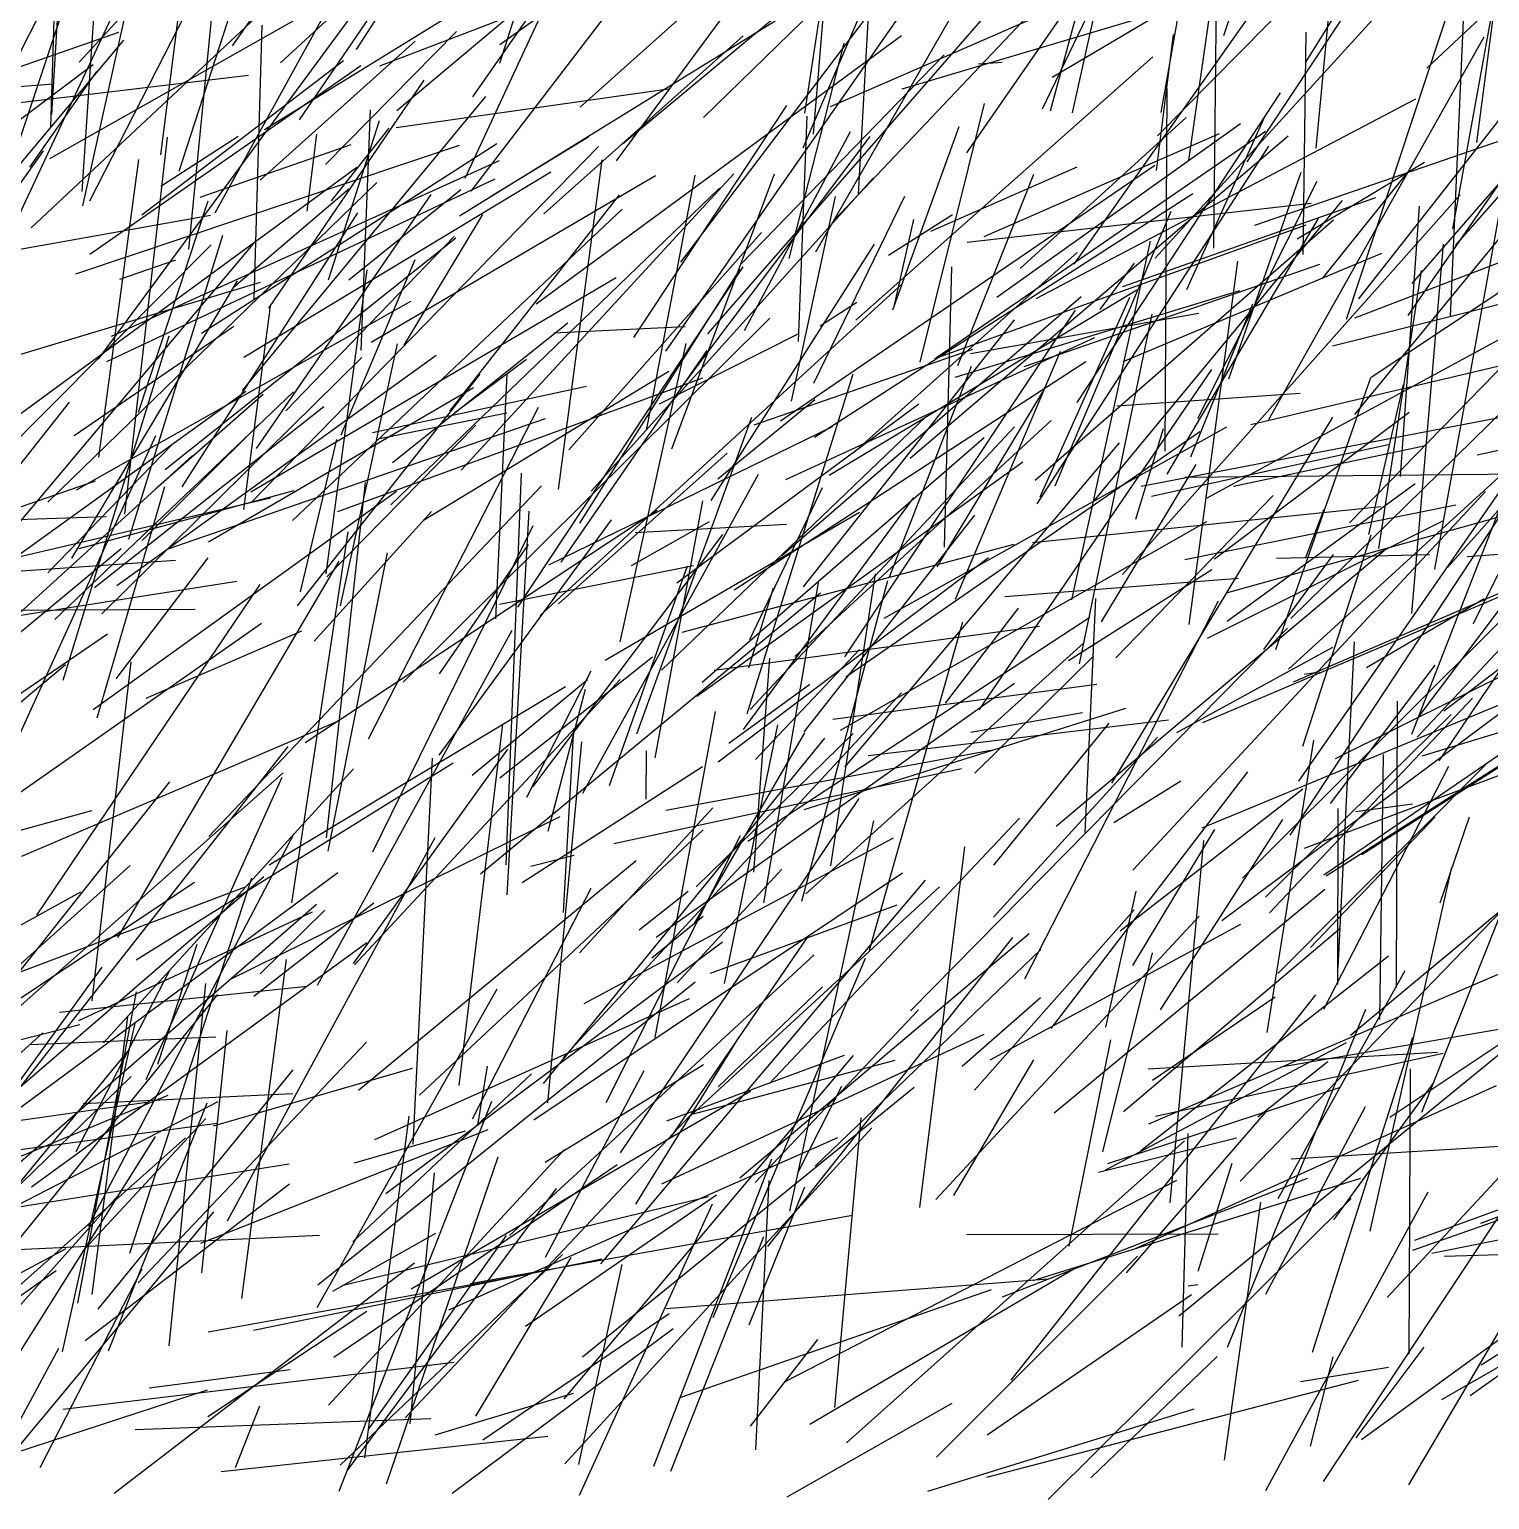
# Model space of a CAD drawing. Header units: metres. Extents: x 0 to 1019, y 0 to 619.
# Drawn here: x 389.5 to 463.8, y 0.2 to 75 of the extents above; entities that cross this region are included whole.
import ezdxf

# ---------------------------------------------------------------- set-up
doc = ezdxf.new("R2010")
doc.units = ezdxf.units.M

msp = doc.modelspace()

# ---------------------------------------------------------------- linework, layer by layer
at = {"color": 3}
for p, q in [((406.182, 73.969), (417.491, 91.59)), ((376.99, 46.476), (392.882, 52.014)), ((438.419, 22.542), (451.188, 29.443)), ((448.496, 11.031), (448.992, 11.105))]:
    msp.add_line(p, q, dxfattribs=at)
at = {"color": 178}
for p, q in [((441.091, 70.945), (450.658, 90.831)), ((405.4, 54.349), (409.158, 63.275))]:
    msp.add_line(p, q, dxfattribs=at)
at = {"color": 176}
msp.add_line((450.322, 74.672), (455.409, 90.088), dxfattribs=at)
at = {"color": 89}
for p, q in [((441.49, 70.832), (446.531, 89.548)), ((445.039, 29.099), (454.342, 36.327)), ((385.274, 17.329), (405.218, 32.078))]:
    msp.add_line(p, q, dxfattribs=at)
at = {"color": 33}
for p, q in [((390.672, 70.66), (391.617, 86.992)), ((455.009, 68.943), (456.709, 86.83)), ((389.615, 64.88), (402.346, 76.808)), ((384.167, 71.383), (394.071, 74.852)), ((396.436, 52.583), (411.232, 64.376)), ((421.692, 42.376), (435.161, 55.282)), ((440.188, 26.665), (450.042, 45.907)), ((394.634, 12.701), (400.845, 31.812))]:
    msp.add_line(p, q, dxfattribs=at)
at = {"color": 60}
for p, q in [((397.142, 67.767), (403.414, 87.027)), ((453.005, 48.069), (460.79, 48.262)), ((445.207, 19.918), (456.205, 29.208)), ((416.74, 5.291), (431.464, 22.756))]:
    msp.add_line(p, q, dxfattribs=at)
at = {"color": 73}
for p, q in [((442.616, 70.732), (446.255, 87.061)), ((445.19, 58.082), (458.358, 63.6)), ((416.447, 45.745), (425.038, 53.41)), ((410.402, 42.183), (414.921, 48.776))]:
    msp.add_line(p, q, dxfattribs=at)
at = {"color": 255}
for p, q in [((411.704, 67.408), (420.665, 86.68)), ((455.413, 25.122), (461.762, 37.487)), ((393.295, 23.411), (406.029, 37.353))]:
    msp.add_line(p, q, dxfattribs=at)
at = {"color": 183}
for p, q in [((417.564, 71.026), (434.969, 86.633)), ((425.916, 59.662), (431.321, 69.781))]:
    msp.add_line(p, q, dxfattribs=at)
at = {"color": 43}
for p, q in [((454.495, 73.31), (462.508, 86.244)), ((461.33, 30.53), (462.815, 34.911))]:
    msp.add_line(p, q, dxfattribs=at)
at = {"color": 186}
for p, q in [((392.254, 66.007), (396.557, 85.422)), ((448.547, 44.705), (451.023, 63.181)), ((414.612, 31.563), (423.788, 37.47)), ((404.745, 4.957), (416.76, 17.978))]:
    msp.add_line(p, q, dxfattribs=at)
at = {"color": 30}
for p, q in [((398.988, 65.643), (409.97, 85.629)), ((390.57, 68.41), (406.171, 77.246)), ((438.594, 29.797), (446.944, 38.96)), ((458.255, 24.589), (458.449, 38.073))]:
    msp.add_line(p, q, dxfattribs=at)
at = {"color": 5}
for p, q in [((399.859, 74.153), (407.952, 85.665)), ((428.999, 70.72), (430.62, 81.413)), ((463.414, 7.014), (476.057, 15.093))]:
    msp.add_line(p, q, dxfattribs=at)
at = {"color": 63}
for p, q in [((413.468, 73.271), (417.363, 85.504)), ((393.7, 59.379), (413.444, 68.321)), ((427.19, 21.335), (439.922, 34.839)), ((379.745, 13.779), (396.591, 20.735))]:
    msp.add_line(p, q, dxfattribs=at)
at = {"color": 175}
for p, q in [((419.408, 68.291), (432.462, 86.009)), ((394.59, 49.041), (399.373, 64.505)), ((390.817, 44.959), (402.974, 56.541)), ((394.028, 28.769), (405.298, 47.916)), ((420.552, 29.155), (423.062, 31.119))]:
    msp.add_line(p, q, dxfattribs=at)
at = {"color": 125}
for p, q in [((419.713, 69.157), (439.436, 85.584)), ((428.189, 63.328), (430.989, 74.281)), ((401.706, 60.799), (409.626, 72.396)), ((404.727, 33.169), (407.756, 48.351)), ((393.029, 9.845), (402.957, 22.039))]:
    msp.add_line(p, q, dxfattribs=at)
at = {"color": 124}
msp.add_line((446.946, 69.575), (462.475, 85.308), dxfattribs=at)
at = {"color": 214}
for p, q in [((460.65, 73.017), (473.806, 85.393)), ((376.113, 36.444), (391.564, 56.019)), ((413.455, 45.732), (423.329, 47.695))]:
    msp.add_line(p, q, dxfattribs=at)
at = {"color": 211}
for p, q in [((463.198, 69.23), (465.304, 85.507)), ((384.189, 22.453), (397.928, 31.584)), ((412.605, 3.203), (422.085, 9.631))]:
    msp.add_line(p, q, dxfattribs=at)
at = {"color": 146}
for p, q in [((396.218, 68.598), (398.316, 85.069)), ((430.29, 71.054), (442.763, 76.505)), ((455.345, 62.311), (459.679, 67.711)), ((445.857, 12.957), (464.194, 21.238))]:
    msp.add_line(p, q, dxfattribs=at)
at = {"color": 37}
for p, q in [((413.475, 74.221), (427.679, 84.416)), ((391.679, 48.076), (400.111, 62.187))]:
    msp.add_line(p, q, dxfattribs=at)
at = {"color": 51}
for p, q in [((441.574, 72.553), (461.473, 84.38)), ((391.803, 54.324), (399.926, 59.888))]:
    msp.add_line(p, q, dxfattribs=at)
at = {"color": 210}
msp.add_line((392.212, 66.735), (393.317, 83.196), dxfattribs=at)
at = {"color": 20}
for p, q in [((423.834, 70.508), (437.032, 83.361)), ((416.986, 53.58), (426.793, 64.645)), ((407.698, 0.963), (413.378, 17.612))]:
    msp.add_line(p, q, dxfattribs=at)
at = {"color": 65}
msp.add_line((437.229, 68.698), (447.2, 83.095), dxfattribs=at)
at = {"color": 117}
for p, q in [((461.976, 64.838), (465.312, 83.278)), ((459.883, 45.259), (461.491, 64.046)), ((446.631, 51.221), (458.76, 53.868)), ((379.98, 19.271), (394.659, 32.424))]:
    msp.add_line(p, q, dxfattribs=at)
at = {"color": 15}
for p, q in [((392.056, 73.311), (400.697, 82.732)), ((437.438, 39.21), (443.128, 40.214)), ((458.772, 19.616), (474.126, 29.88))]:
    msp.add_line(p, q, dxfattribs=at)
at = {"color": 201}
msp.add_line((412.095, 71.56), (419.717, 82.463), dxfattribs=at)
at = {"color": 93}
for p, q in [((428.905, 68.951), (434.885, 82.96)), ((458.213, 48.57), (460.383, 62.721)), ((407.672, 15.742), (424.801, 28.544)), ((454.832, 7.669), (459.937, 23.689))]:
    msp.add_line(p, q, dxfattribs=at)
at = {"color": 127}
for p, q in [((447.131, 70.76), (449.244, 82.751)), ((420.95, 54.664), (423.402, 67.574))]:
    msp.add_line(p, q, dxfattribs=at)
at = {"color": 234}
for p, q in [((448.529, 68.321), (450.603, 82.662)), ((401.263, 26.916), (404.568, 30.15))]:
    msp.add_line(p, q, dxfattribs=at)
at = {"color": 231}
msp.add_line((403.277, 70.377), (411.01, 81.726), dxfattribs=at)
at = {"color": 170}
msp.add_line((446.818, 63.343), (463.524, 81.672), dxfattribs=at)
at = {"color": 118}
for p, q in [((451.506, 68.24), (460.51, 81.839)), ((430.233, 52.306), (445.889, 61.731)), ((408.55, 41.77), (427.212, 60.296)), ((418.609, 12.157), (435.141, 31.687))]:
    msp.add_line(p, q, dxfattribs=at)
at = {"color": 67}
for p, q in [((402.309, 73.275), (411.197, 81.504)), ((447.43, 52.344), (455.143, 65.355))]:
    msp.add_line(p, q, dxfattribs=at)
at = {"color": 25}
for p, q in [((412.006, 66.756), (422.879, 80.953)), ((404.756, 62.243), (407.352, 70.347))]:
    msp.add_line(p, q, dxfattribs=at)
at = {"color": 42}
for p, q in [((449.814, 63.849), (449.977, 80.921)), ((426.061, 40.157), (431.449, 57.451)), ((421.314, 1.858), (427.316, 17.504))]:
    msp.add_line(p, q, dxfattribs=at)
at = {"color": 68}
for p, q in [((387.104, 63.608), (392.653, 80.22)), ((405.366, 45.643), (408.257, 58.976)), ((390.459, 47.322), (396.798, 53.854)), ((390.072, 1.79), (395.262, 11.91)), ((422.653, 5.355), (438.494, 10.857))]:
    msp.add_line(p, q, dxfattribs=at)
at = {"color": 66}
for p, q in [((388.123, 71.98), (392.412, 80.407)), ((459.314, 52.228), (460.267, 65.995)), ((444.873, 55.829), (454.195, 56.476)), ((423.493, 41.046), (440.08, 52.972))]:
    msp.add_line(p, q, dxfattribs=at)
at = {"color": 155}
for p, q in [((422.673, 63.133), (435.552, 80.123)), ((449.467, 51.142), (468.889, 61.683)), ((459.756, 7.565), (459.814, 22.088))]:
    msp.add_line(p, q, dxfattribs=at)
at = {"color": 71}
for p, q in [((429.428, 69.659), (430.339, 80.632)), ((401.727, 32.473), (416.814, 41.55)), ((417.761, 25.404), (433.511, 33.841))]:
    msp.add_line(p, q, dxfattribs=at)
at = {"color": 224}
for p, q in [((459.696, 60.432), (473.451, 80.317)), ((439.951, 62.823), (448.395, 70.5)), ((387.326, 54.154), (406.184, 67.973)), ((407.913, 50.784), (424.643, 66.903)), ((410.917, 55.548), (419.551, 66.569)), ((404.648, 33.846), (406.638, 51.926)), ((439.488, 6.229), (454.997, 25.85)), ((453.74, 17.495), (469.667, 18.467))]:
    msp.add_line(p, q, dxfattribs=at)
at = {"color": 14}
for p, q in [((429.548, 63.67), (438.787, 79.736)), ((414.383, 45.58), (425.854, 62.908)), ((405.227, 50.441), (423.801, 57.244)), ((460.909, 12.708), (479.511, 16.436))]:
    msp.add_line(p, q, dxfattribs=at)
at = {"color": 227}
for p, q in [((431.724, 66.592), (432.451, 79.66)), ((422.67, 56.702), (432.322, 69.529)), ((392.264, 20.318), (402.91, 20.83))]:
    msp.add_line(p, q, dxfattribs=at)
at = {"color": 100}
for p, q in [((392.605, 66.259), (398.613, 78.04)), ((395.942, 51.594), (401.421, 56.416)), ((395.269, 48.98), (401.189, 54.867)), ((453.089, 15.482), (459.554, 27.084))]:
    msp.add_line(p, q, dxfattribs=at)
at = {"color": 217}
for p, q in [((442.703, 63.034), (453.63, 78.519)), ((442.86, 55.989), (453.202, 71.757)), ((442.575, 45.954), (446.58, 64.201))]:
    msp.add_line(p, q, dxfattribs=at)
at = {"color": 32}
for p, q in [((456.559, 60.232), (462.557, 78.401)), ((435.613, 58.243), (454.501, 65.035)), ((373.112, 29.836), (392.706, 35.225))]:
    msp.add_line(p, q, dxfattribs=at)
at = {"color": 101}
msp.add_line((387.769, 62.909), (394.601, 77.509), dxfattribs=at)
at = {"color": 8}
for p, q in [((390.614, 70.003), (390.866, 77.789)), ((397.296, 51.708), (406.248, 65.642))]:
    msp.add_line(p, q, dxfattribs=at)
at = {"color": 88}
msp.add_line((393.043, 58.205), (407.166, 77.363), dxfattribs=at)
at = {"color": 132}
msp.add_line((421.922, 58.612), (435.121, 77.541), dxfattribs=at)
at = {"color": 139}
for p, q in [((401.488, 69.888), (412.918, 76.932)), ((431.463, 53.441), (442.851, 63.634)), ((428.917, 46.613), (439.658, 60.211)), ((404.192, 26.348), (414.096, 44.415)), ((447.101, 25.09), (453.322, 34.778))]:
    msp.add_line(p, q, dxfattribs=at)
at = {"color": 45}
for p, q in [((430.505, 65.288), (440.979, 76.348)), ((391.889, 62.536), (411.414, 69.091)), ((402.886, 30.539), (405.747, 49.416)), ((439.052, 10.474), (454.572, 16.517))]:
    msp.add_line(p, q, dxfattribs=at)
at = {"color": 241}
for p, q in [((461.85, 60.379), (462.575, 76.929)), ((461.692, 47.591), (464.939, 51.242)), ((435.687, 2.323), (445.93, 12.542))]:
    msp.add_line(p, q, dxfattribs=at)
at = {"color": 112}
for p, q in [((407.363, 73.127), (414.459, 75.842)), ((413.841, 30.942), (414.956, 50.464)), ((404.214, 11.087), (423.41, 26.512))]:
    msp.add_line(p, q, dxfattribs=at)
at = {"color": 192}
msp.add_line((408.224, 70.854), (414.134, 75.818), dxfattribs=at)
at = {"color": 182}
msp.add_line((411.414, 65.496), (428.545, 76.081), dxfattribs=at)
at = {"color": 243}
msp.add_line((424.063, 59.492), (438.3, 75.836), dxfattribs=at)
at = {"color": 158}
for p, q in [((433.948, 71.964), (447.704, 76.057)), ((436.778, 57.875), (440.645, 67.62)), ((424.557, 52.111), (429.496, 56.152)), ((454.418, 42.169), (455.162, 42.282))]:
    msp.add_line(p, q, dxfattribs=at)
at = {"color": 56}
for p, q in [((457.181, 61.276), (468.565, 75.788)), ((393.066, 53.217), (395.103, 68.364)), ((398.254, 13.218), (412.867, 18.993))]:
    msp.add_line(p, q, dxfattribs=at)
at = {"color": 29}
for p, q in [((397.636, 63.776), (398.8, 75.486)), ((456.987, 60.305), (468.928, 64.899)), ((410.38, 38.054), (419.157, 50.024)), ((453.063, 26.943), (463.657, 37.564)), ((444.416, 17.259), (456.204, 21.129)), ((388.23, 12.852), (404.283, 13.62))]:
    msp.add_line(p, q, dxfattribs=at)
at = {"color": 72}
for p, q in [((400.968, 61.236), (401.372, 75.201)), ((415.708, 65.603), (425.851, 74.654)), ((392.356, 8.259), (402.763, 16.23)), ((388.667, 2.469), (398.908, 14.8))]:
    msp.add_line(p, q, dxfattribs=at)
at = {"color": 28}
for p, q in [((404.599, 68.117), (411.265, 74.886)), ((431.587, 60.194), (446.7, 73.584)), ((405.791, 62.242), (411.489, 66.845)), ((452.045, 19.641), (455.614, 22.457)), ((387.229, 0.827), (391.027, 7.868))]:
    msp.add_line(p, q, dxfattribs=at)
at = {"color": 188}
for p, q in [((454.352, 63.531), (454.508, 74.849)), ((456.98, 55.388), (469.709, 70.896))]:
    msp.add_line(p, q, dxfattribs=at)
at = {"color": 36}
for p, q in [((379.712, 56.976), (394.328, 74.444)), ((428.486, 43.074), (441.524, 55.082)), ((455.994, 37.875), (466.13, 42.914)), ((424.321, 9.419), (432.082, 27.708))]:
    msp.add_line(p, q, dxfattribs=at)
at = {"color": 181}
for p, q in [((401.268, 67.308), (409.156, 74.38)), ((392.604, 63.547), (406.399, 73.15)), ((403.321, 46.364), (405.165, 54.106)), ((437.647, 37.124), (443.685, 43.092)), ((389.627, 16.078), (406.706, 28.511)), ((442.444, 13.049), (444.559, 23.566)), ((448.028, 9.506), (464.874, 23.262))]:
    msp.add_line(p, q, dxfattribs=at)
at = {"color": 19}
for p, q in [((415.317, 61.016), (433.916, 74.668)), ((463.214, 53.325), (480.527, 57.156)), ((389.899, 29.902), (401.275, 46.726)), ((400.955, 25.773), (407.058, 30.523))]:
    msp.add_line(p, q, dxfattribs=at)
at = {"color": 134}
for p, q in [((446.891, 67.8), (447.75, 74.72)), ((463.007, 44.726), (467.331, 53.302)), ((405.703, 1.625), (416.349, 15.989))]:
    msp.add_line(p, q, dxfattribs=at)
at = {"color": 218}
msp.add_line((452.607, 55.136), (463.572, 74.611), dxfattribs=at)
at = {"color": 228}
for p, q in [((395.245, 65.545), (405.52, 73.395)), ((447.338, 53.519), (447.428, 71.979)), ((436.107, 48.634), (436.465, 62.907))]:
    msp.add_line(p, q, dxfattribs=at)
at = {"color": 103}
for p, q in [((425.765, 63.068), (436.083, 73.698)), ((417.522, 27.987), (424.313, 35.372)), ((461.414, 5.246), (476.985, 14.218))]:
    msp.add_line(p, q, dxfattribs=at)
at = {"color": 105}
for p, q in [((377.881, 62.017), (392.773, 73.198)), ((398.645, 48.898), (412.124, 56.752)), ((449.244, 39.712), (465.586, 46.652))]:
    msp.add_line(p, q, dxfattribs=at)
at = {"color": 177}
for p, q in [((382.176, 70.44), (400.672, 72.65)), ((410.876, 9.818), (430.676, 18.582))]:
    msp.add_line(p, q, dxfattribs=at)
at = {"color": 209}
for p, q in [((389.541, 67.966), (392.952, 72.848)), ((427.962, 6.155), (447.931, 16.417)), ((459.939, 12.857), (467.555, 15.534)), ((400.939, 8.774), (418.661, 12.414))]:
    msp.add_line(p, q, dxfattribs=at)
at = {"color": 10}
for p, q in [((437.834, 73.239), (439.03, 73.32)), ((420.172, 47.701), (424.142, 49.935)), ((419.045, 36.505), (423.023, 47.686)), ((446.508, 19.282), (465.05, 27.218))]:
    msp.add_line(p, q, dxfattribs=at)
at = {"color": 97}
for p, q in [((462.111, 63.981), (469.861, 72.831)), ((408.607, 58.919), (412.596, 65.563)), ((442.964, 42.695), (446.664, 60.484)), ((396.534, 48.537), (415.799, 55.185))]:
    msp.add_line(p, q, dxfattribs=at)
at = {"color": 242}
for p, q in [((376.608, 71.131), (390.75, 72.208)), ((445.153, 47.244), (462.348, 66.564)), ((454.345, 38.505), (457.811, 49.26))]:
    msp.add_line(p, q, dxfattribs=at)
at = {"color": 197}
for p, q in [((408.195, 69.986), (422.03, 71.965)), ((409.59, 50.003), (422.078, 57.586)), ((454.471, 48.074), (455.426, 50.56)), ((450.211, 29.626), (467.705, 42.681))]:
    msp.add_line(p, q, dxfattribs=at)
at = {"color": 215}
for p, q in [((451.901, 65.02), (471.842, 71.904)), ((390.461, 50.927), (407.21, 67.199)), ((455.522, 31.902), (473.848, 43.58)), ((423.381, 29.472), (428.988, 39.184)), ((421.968, 19.435), (431.003, 22.77)), ((404.977, 10.766), (410.215, 13.714))]:
    msp.add_line(p, q, dxfattribs=at)
at = {"color": 248}
for p, q in [((400.365, 56.601), (412.76, 71.568)), ((426.412, 54.867), (437.549, 58.707)), ((452.433, 30.812), (461.88, 40.109))]:
    msp.add_line(p, q, dxfattribs=at)
at = {"color": 128}
for p, q in [((420.289, 59.307), (428.071, 71.105)), ((421.59, 55.935), (428.657, 59.49)), ((438.613, 32.444), (444.474, 39.669)), ((454.721, 28.253), (461.078, 34.908)), ((395.061, 11.186), (406.691, 23.433)), ((452.46, 0.617), (460.71, 15.823))]:
    msp.add_line(p, q, dxfattribs=at)
at = {"color": 185}
for p, q in [((434.86, 58.042), (438.144, 71.213)), ((406.925, 59.069), (421.397, 67.541)), ((416.598, 47.862), (424.024, 58.65)), ((429.047, 30.992), (443.176, 43.74)), ((416.784, 1.981), (432.406, 19.078))]:
    msp.add_line(p, q, dxfattribs=at)
at = {"color": 161}
for p, q in [((440.765, 61.297), (460.096, 71.451)), ((401.076, 53.663), (409.976, 66.587)), ((443.725, 50.983), (456.357, 66.271)), ((450.449, 46.304), (466.402, 50.764)), ((448.195, 7.923), (448.494, 18.788))]:
    msp.add_line(p, q, dxfattribs=at)
at = {"color": 90}
for p, q in [((459.903, 62.052), (468.071, 71.445)), ((386.401, 42.101), (394.191, 48.563))]:
    msp.add_line(p, q, dxfattribs=at)
at = {"color": 204}
for p, q in [((406.415, 58.638), (406.892, 70.887)), ((412.082, 19.535), (418.122, 31.274))]:
    msp.add_line(p, q, dxfattribs=at)
at = {"color": 102}
msp.add_line((428.662, 59.097), (429.112, 70.561), dxfattribs=at)
at = {"color": 16}
for p, q in [((448.43, 61.746), (452.426, 70.583)), ((460.159, 38.969), (476.751, 56.628))]:
    msp.add_line(p, q, dxfattribs=at)
at = {"color": 180}
for p, q in [((403.671, 65.73), (404.147, 69.651)), ((391.053, 24.968), (403.655, 26.293))]:
    msp.add_line(p, q, dxfattribs=at)
at = {"color": 250}
for p, q in [((404.899, 66.259), (407.844, 69.959)), ((429.242, 4.006), (442.761, 11.956))]:
    msp.add_line(p, q, dxfattribs=at)
at = {"color": 110}
for p, q in [((433.466, 60.719), (436.849, 70.049)), ((426.389, 32.094), (427.215, 42.988))]:
    msp.add_line(p, q, dxfattribs=at)
at = {"color": 34}
for p, q in [((435.691, 58.278), (452.445, 69.804)), ((451.688, 54.88), (468.658, 58.881))]:
    msp.add_line(p, q, dxfattribs=at)
at = {"color": 240}
for p, q in [((438.121, 64.441), (450.092, 69.688)), ((455.844, 58.878), (475.804, 63.865)), ((422.487, 26.458), (427.816, 32.25))]:
    msp.add_line(p, q, dxfattribs=at)
at = {"color": 198}
for p, q in [((438.761, 61.351), (451.164, 70.201)), ((440.15, 57.835), (455.208, 63.035)), ((437.42, 58.495), (449.052, 60.543)), ((420.39, 15.2), (425.672, 23.725))]:
    msp.add_line(p, q, dxfattribs=at)
at = {"color": 252}
for p, q in [((394.386, 50.311), (396.555, 69.497)), ((437.619, 21.002), (445.75, 30.18)), ((446.684, 21.512), (452.937, 25.751))]:
    msp.add_line(p, q, dxfattribs=at)
at = {"color": 246}
for p, q in [((396.222, 67.004), (400.158, 69.554)), ((404.026, 43.844), (409.99, 50.453)), ((457.582, 42.508), (463.574, 46.02))]:
    msp.add_line(p, q, dxfattribs=at)
at = {"color": 1}
for p, q in [((398.215, 66.451), (405.907, 69.124)), ((380.421, 0.45), (394.167, 15.765))]:
    msp.add_line(p, q, dxfattribs=at)
at = {"color": 109}
for p, q in [((398.281, 59.532), (413.317, 69.177)), ((412.252, 4.399), (417.094, 12.481))]:
    msp.add_line(p, q, dxfattribs=at)
at = {"color": 41}
msp.add_line((400.871, 50.958), (418.486, 69.024), dxfattribs=at)
at = {"color": 17}
for p, q in [((412.992, 66.473), (418.005, 69.541)), ((411.178, 55.487), (414.818, 58.202))]:
    msp.add_line(p, q, dxfattribs=at)
at = {"color": 64}
msp.add_line((434.348, 53.169), (453.587, 69.565), dxfattribs=at)
at = {"color": 202}
msp.add_line((440.819, 50.846), (452.611, 69.036), dxfattribs=at)
at = {"color": 238}
for p, q in [((385.223, 61.744), (390.241, 68.801)), ((450.573, 57.193), (454.259, 67.717)), ((436.65, 57.288), (451.138, 61.693)), ((412.06, 37.035), (417.925, 41.901))]:
    msp.add_line(p, q, dxfattribs=at)
at = {"color": 166}
for p, q in [((416.448, 51.56), (418.681, 68.347)), ((456.765, 23.792), (468.078, 33.204))]:
    msp.add_line(p, q, dxfattribs=at)
at = {"color": 247}
for p, q in [((454.048, 64.323), (460.536, 68.22)), ((457.333, 32.989), (470.893, 41.632)), ((452.456, 10.613), (457.521, 20.16))]:
    msp.add_line(p, q, dxfattribs=at)
at = {"color": 159}
for p, q in [((457.821, 57.284), (474.271, 68.23)), ((395.078, 55.51), (398.628, 66.259)), ((409.386, 20.737), (423.824, 34.249)), ((392.036, 24.537), (403.94, 30.072)), ((435.247, 0.589), (448.812, 4.783))]:
    msp.add_line(p, q, dxfattribs=at)
at = {"color": 126}
for p, q in [((393.46, 58.075), (413.229, 67.387)), ((419.601, 43.818), (422.949, 58.991)), ((445.683, 27.338), (449.859, 34.268))]:
    msp.add_line(p, q, dxfattribs=at)
at = {"color": 50}
for p, q in [((400.443, 58.297), (416.069, 67.73)), ((392.847, 46.573), (404.514, 55.784)), ((426.198, 43.935), (429.894, 51.662))]:
    msp.add_line(p, q, dxfattribs=at)
at = {"color": 184}
for p, q in [((411.496, 52.552), (425.373, 67.626)), ((420.448, 39.138), (426.288, 55.254))]:
    msp.add_line(p, q, dxfattribs=at)
at = {"color": 83}
for p, q in [((418.119, 51.481), (432.468, 67.419)), ((380.861, 49.784), (393.428, 50.186)), ((375.942, 32.254), (393.506, 44.217)), ((411.394, 21.227), (413.619, 39.617)), ((396.067, 22.325), (398.073, 28.42)), ((455.918, 14.39), (461.025, 21.397))]:
    msp.add_line(p, q, dxfattribs=at)
at = {"color": 4}
for p, q in [((422.215, 53.646), (427.45, 67.633)), ((408.014, 52.947), (416.927, 60.053))]:
    msp.add_line(p, q, dxfattribs=at)
at = {"color": 140}
for p, q in [((427.745, 55.07), (446.8, 68.082)), ((434.376, 25.029), (453.559, 44.514)), ((422.995, 19.538), (435.843, 31.352))]:
    msp.add_line(p, q, dxfattribs=at)
at = {"color": 169}
for p, q in [((435.4, 64.718), (442.858, 67.998)), ((431.021, 43.052), (442.77, 60.698)), ((384.26, 32.803), (401.338, 44.771))]:
    msp.add_line(p, q, dxfattribs=at)
at = {"color": 122}
for p, q in [((399.898, 61.854), (405.776, 66.879)), ((413.257, 44.984), (413.834, 57.478)), ((410.183, 3.45), (417.22, 5.579))]:
    msp.add_line(p, q, dxfattribs=at)
at = {"color": 120}
msp.add_line((429.488, 54.232), (448.736, 66.636), dxfattribs=at)
at = {"color": 2}
for p, q in [((449.002, 55.175), (455.069, 67.254)), ((393.207, 45.234), (406.441, 58.286))]:
    msp.add_line(p, q, dxfattribs=at)
at = {"color": 119}
msp.add_line((461.048, 47.512), (464.647, 67.326), dxfattribs=at)
at = {"color": 77}
for p, q in [((428.31, 56.071), (430.548, 66.481)), ((449.841, 48.041), (459.757, 55.507)), ((444.724, 34.628), (448.122, 36.744))]:
    msp.add_line(p, q, dxfattribs=at)
at = {"color": 174}
for p, q in [((429.457, 56.979), (434.089, 66.497)), ((403.553, 38.684), (421.468, 50.513)), ((441.686, 19.836), (455.45, 31.232)), ((405.993, 13.279), (415.075, 21.826))]:
    msp.add_line(p, q, dxfattribs=at)
at = {"color": 245}
for p, q in [((437.255, 64.155), (454.754, 66.146)), ((421.371, 37.908), (423.795, 50.986)), ((457.047, 3.308), (460.506, 7.913))]:
    msp.add_line(p, q, dxfattribs=at)
at = {"color": 84}
for p, q in [((445.182, 61.893), (458.054, 66.432)), ((428.951, 35.274), (445.322, 40.444)), ((396.648, 7.984), (398.508, 26.432)), ((421.717, 16.235), (438.12, 23.84)), ((422.176, 1.605), (426.91, 13.545))]:
    msp.add_line(p, q, dxfattribs=at)
at = {"color": 244}
for p, q in [((456.718, 49.875), (472.617, 66.2)), ((379.175, 16.665), (399.076, 19.32)), ((437.231, 13.658), (450.035, 13.69))]:
    msp.add_line(p, q, dxfattribs=at)
at = {"color": 193}
for p, q in [((382.867, 62.707), (398.74, 65.523)), ((425.873, 39.347), (434.546, 51.158)), ((439.165, 46.114), (451.061, 47.05)), ((419.615, 17.806), (431.764, 35.834)), ((376.095, 1.448), (390.888, 11.821))]:
    msp.add_line(p, q, dxfattribs=at)
at = {"color": 225}
for p, q in [((402.923, 49.994), (419.698, 65.831)), ((415.527, 45.15), (433.947, 62.033)), ((460.407, 38.01), (470.349, 41.034)), ((387.888, 19.665), (402.695, 38.487))]:
    msp.add_line(p, q, dxfattribs=at)
at = {"color": 13}
for p, q in [((433.248, 63.487), (436.511, 65.556)), ((461.517, 40.303), (478.416, 53.219)), ((447.587, 15.265), (449.294, 33.709)), ((386.064, 12.681), (394.58, 23.03)), ((379.068, 18.037), (395.494, 20.393)), ((450.35, 2.167), (452.192, 15.303))]:
    msp.add_line(p, q, dxfattribs=at)
at = {"color": 79}
for p, q in [((433.545, 60.879), (434.531, 65.308)), ((456.143, 27.235), (456.966, 43.808)), ((378.273, 23.457), (392.145, 31.094)), ((411.038, 0.486), (422.292, 8.871))]:
    msp.add_line(p, q, dxfattribs=at)
at = {"color": 154}
for p, q in [((440.717, 52.05), (455.902, 65.285)), ((426.499, 2.684), (427.174, 16.398)), ((405.347, 1.914), (416.665, 12.628))]:
    msp.add_line(p, q, dxfattribs=at)
at = {"color": 151}
msp.add_line((441.728, 51.758), (447.628, 65.729), dxfattribs=at)
at = {"color": 205}
for p, q in [((402.571, 55.572), (411.138, 64.444)), ((380.247, 45.394), (397.971, 45.482))]:
    msp.add_line(p, q, dxfattribs=at)
at = {"color": 162}
msp.add_line((379.883, 45.019), (398.783, 64.022), dxfattribs=at)
at = {"color": 35}
for p, q in [((388.584, 49.365), (401.077, 64.258)), ((417.695, 36.119), (426.639, 52.349)), ((405.421, 11.06), (424.087, 15.581)), ((393.842, 0.49), (409.13, 12.211))]:
    msp.add_line(p, q, dxfattribs=at)
at = {"color": 39}
msp.add_line((424.22, 51), (432.534, 64.05), dxfattribs=at)
at = {"color": 223}
for p, q in [((394.127, 62.269), (396.974, 63.253)), ((400.793, 51.448), (419.384, 62.351))]:
    msp.add_line(p, q, dxfattribs=at)
at = {"color": 141}
for p, q in [((444.022, 60.729), (445.771, 63.09)), ((428.833, 30.608), (433.221, 46.934))]:
    msp.add_line(p, q, dxfattribs=at)
at = {"color": 200}
for p, q in [((453.733, 44.999), (472.294, 63.214)), ((413.791, 32.473), (414.571, 52.401))]:
    msp.add_line(p, q, dxfattribs=at)
at = {"color": 113}
for p, q in [((383.922, 56.898), (401.287, 62.117)), ((404.628, 47.271), (406.711, 62.74)), ((452.966, 43.42), (457.799, 57.275)), ((424.576, 37.712), (438.341, 48.106)), ((409.063, 18.253), (410.047, 37.896)), ((413.957, 13.592), (429.475, 27.893))]:
    msp.add_line(p, q, dxfattribs=at)
at = {"color": 69}
msp.add_line((417.542, 49.851), (425.701, 62.782), dxfattribs=at)
at = {"color": 253}
msp.add_line((427.827, 48.204), (443.06, 61.393), dxfattribs=at)
at = {"color": 137}
for p, q in [((440.976, 51.197), (445.536, 61.365)), ((398.66, 33.909), (415.59, 51.753)), ((400.345, 10.39), (402.618, 27.645))]:
    msp.add_line(p, q, dxfattribs=at)
at = {"color": 164}
for p, q in [((391.915, 51.559), (408.943, 61.159)), ((463.391, 14.229), (482.051, 21.143))]:
    msp.add_line(p, q, dxfattribs=at)
at = {"color": 61}
for p, q in [((400.442, 50.558), (401.799, 60.903)), ((423.763, 41.768), (438.126, 54.217))]:
    msp.add_line(p, q, dxfattribs=at)
at = {"color": 116}
for p, q in [((429.773, 59.898), (431.644, 61.098)), ((415.957, 47.731), (430.406, 54.766)), ((455.747, 35.58), (461.073, 42.623)), ((421.922, 35.256), (438.649, 38.339)), ((441.373, 0.159), (456.791, 15.487))]:
    msp.add_line(p, q, dxfattribs=at)
at = {"color": 153}
for p, q in [((448.637, 53.233), (451.785, 61.018)), ((450.803, 51.743), (460.584, 53.799)), ((422.741, 44.311), (439.642, 48.778)), ((455.396, 1.072), (466.659, 18.121))]:
    msp.add_line(p, q, dxfattribs=at)
at = {"color": 163}
for p, q in [((416.218, 59.535), (422.905, 59.864)), ((415.045, 32.403), (417.257, 32.964)), ((436.996, 22.213), (440.983, 25.705))]:
    msp.add_line(p, q, dxfattribs=at)
at = {"color": 149}
for p, q in [((391.253, 41.858), (396.64, 59.382)), ((428.952, 39.234), (437.646, 50.255)), ((452.355, 43.423), (455.892, 48.255)), ((459.729, 0.913), (468.17, 15.252))]:
    msp.add_line(p, q, dxfattribs=at)
at = {"color": 222}
for p, q in [((428.022, 52.081), (443.744, 59.301)), ((405.015, 7.415), (419.447, 17.213)), ((417.494, 1.938), (419.689, 12.131))]:
    msp.add_line(p, q, dxfattribs=at)
at = {"color": 189}
for p, q in [((453.611, 42.428), (472.416, 59.606)), ((436.666, 45.995), (441.999, 58.612)), ((452.521, 23.937), (454.896, 38.804)), ((394.953, 27.634), (411.098, 37.659))]:
    msp.add_line(p, q, dxfattribs=at)
at = {"color": 54}
for p, q in [((393.984, 46.689), (410.221, 58.412)), ((406.068, 17.3), (411.73, 18.93))]:
    msp.add_line(p, q, dxfattribs=at)
at = {"color": 145}
for p, q in [((425.391, 46.462), (443.286, 58.08)), ((392.533, 14.075), (403.007, 34.053))]:
    msp.add_line(p, q, dxfattribs=at)
at = {"color": 219}
for p, q in [((433.299, 47.126), (437.478, 57.85)), ((383.009, 15.969), (401.455, 31.876)), ((392.385, 12.947), (398.504, 19.557))]:
    msp.add_line(p, q, dxfattribs=at)
at = {"color": 95}
for p, q in [((437.865, 40.352), (449.702, 57.672)), ((443.253, 34.118), (443.8, 46.012)), ((431.109, 3.056), (448.309, 18.42)), ((462.855, 5.462), (475.076, 14.177))]:
    msp.add_line(p, q, dxfattribs=at)
at = {"color": 49}
for p, q in [((459.879, 39.108), (467.125, 57.708)), ((462.703, 48.15), (477.454, 49.301)), ((446.832, 19.668), (461.472, 22.877)), ((398.601, 4.381), (406.703, 9.749))]:
    msp.add_line(p, q, dxfattribs=at)
at = {"color": 85}
for p, q in [((403.172, 45.648), (412.471, 57.441)), ((399.602, 14.342), (410.172, 33.863))]:
    msp.add_line(p, q, dxfattribs=at)
at = {"color": 99}
for p, q in [((457.701, 49.276), (459.464, 56.909)), ((407.115, 18.478), (423.116, 25.658))]:
    msp.add_line(p, q, dxfattribs=at)
at = {"color": 136}
for p, q in [((381.807, 43.068), (400.535, 56.566)), ((432.214, 38.038), (447.5, 39.849))]:
    msp.add_line(p, q, dxfattribs=at)
at = {"color": 133}
for p, q in [((406.989, 54.463), (417.887, 56.82)), ((398.888, 19.178), (409.02, 22.119))]:
    msp.add_line(p, q, dxfattribs=at)
at = {"color": 48}
for p, q in [((435.732, 47.629), (441.106, 56.547)), ((406.026, 27.441), (413.876, 38.345)), ((415.693, 21.334), (430.008, 38.909))]:
    msp.add_line(p, q, dxfattribs=at)
at = {"color": 199}
for p, q in [((406.793, 38.882), (415.438, 55.756)), ((444.615, 36.617), (455.87, 55.252)), ((388.909, 48.131), (401.798, 51.139))]:
    msp.add_line(p, q, dxfattribs=at)
at = {"color": 9}
msp.add_line((407.345, 54.157), (413.823, 55.475), dxfattribs=at)
at = {"color": 115}
for p, q in [((422.475, 46.813), (434.792, 55.92)), ((395.475, 21.542), (402.384, 36.929)), ((386.435, 1.783), (398.588, 5.745))]:
    msp.add_line(p, q, dxfattribs=at)
at = {"color": 239}
msp.add_line((446.104, 51.737), (465.119, 55.384), dxfattribs=at)
at = {"color": 18}
msp.add_line((404.668, 47.116), (412.254, 54.842), dxfattribs=at)
at = {"color": 70}
for p, q in [((426.202, 40.371), (439.671, 54.757)), ((454.43, 33.313), (474.121, 40.695)), ((428.23, 14.844), (432.505, 34.71))]:
    msp.add_line(p, q, dxfattribs=at)
at = {"color": 233}
for p, q in [((433.022, 45.028), (450.467, 54.751)), ((431.028, 37.436), (445.004, 53.946)), ((386.679, 23.171), (402.446, 37.153)), ((457.762, 13.817), (461.921, 32.34)), ((444.273, 16.917), (456.552, 23.426))]:
    msp.add_line(p, q, dxfattribs=at)
at = {"color": 135}
for p, q in [((445.843, 50.054), (447.252, 54.672)), ((392.778, 40.375), (408.214, 51.491)), ((423.457, 31.354), (431.459, 39.147))]:
    msp.add_line(p, q, dxfattribs=at)
at = {"color": 196}
for p, q in [((387.114, 34.9), (395.955, 54.32)), ((455.407, 31.952), (466.549, 39.592)), ((424.187, 26.956), (433.696, 30.427)), ((429.522, 17.136), (441.002, 28.164))]:
    msp.add_line(p, q, dxfattribs=at)
at = {"color": 131}
for p, q in [((431.086, 42.026), (449.088, 54.512)), ((418.823, 42.881), (431.777, 50.414))]:
    msp.add_line(p, q, dxfattribs=at)
at = {"color": 208}
for p, q in [((454.137, 36.729), (466.413, 54.424)), ((392.064, 48.561), (402.995, 51.524)), ((412.343, 19.2), (412.834, 22.21))]:
    msp.add_line(p, q, dxfattribs=at)
at = {"color": 47}
msp.add_line((380.612, 37.637), (397.835, 53.303), dxfattribs=at)
at = {"color": 147}
for p, q in [((444.089, 44.831), (448.904, 52.834)), ((444.828, 42.997), (452.821, 51.263))]:
    msp.add_line(p, q, dxfattribs=at)
at = {"color": 91}
msp.add_line((453.691, 33.972), (466.004, 52.692), dxfattribs=at)
at = {"color": 138}
for p, q in [((392.97, 39.949), (396.419, 51.728)), ((436.146, 40.686), (439.874, 45.528))]:
    msp.add_line(p, q, dxfattribs=at)
at = {"color": 96}
for p, q in [((448.326, 52.19), (466.355, 52.374)), ((413.464, 36.901), (421.242, 43.048)), ((427.116, 13.033), (439.583, 28.759)), ((428.648, 16.828), (430.868, 21.199)), ((386.518, 3.655), (395.939, 18.641))]:
    msp.add_line(p, q, dxfattribs=at)
at = {"color": 21}
msp.add_line((450.482, 44.871), (460.057, 51.879), dxfattribs=at)
at = {"color": 213}
for p, q in [((445.679, 32.2), (463.635, 51.458)), ((375.267, 29.215), (391.366, 42.661)), ((408.902, 4.023), (410.142, 16.797))]:
    msp.add_line(p, q, dxfattribs=at)
at = {"color": 221}
for p, q in [((460.161, 39.89), (468.779, 51.359)), ((454.727, 2.882), (455.889, 7.423))]:
    msp.add_line(p, q, dxfattribs=at)
at = {"color": 143}
msp.add_line((440.58, 48.867), (458.306, 50.705), dxfattribs=at)
at = {"color": 94}
for p, q in [((448.325, 47.997), (462.12, 50.791)), ((398.294, 11.7), (399.592, 24.042)), ((461.535, 12.54), (466.189, 12.698))]:
    msp.add_line(p, q, dxfattribs=at)
at = {"color": 58}
for p, q in [((407.012, 33.13), (415.157, 49.73)), ((447.929, 39.208), (455.872, 43.543)), ((411.966, 11.159), (431.41, 14.63))]:
    msp.add_line(p, q, dxfattribs=at)
at = {"color": 171}
for p, q in [((420.361, 49.374), (428.052, 49.799)), ((406.807, 3.757), (413.801, 13.605)), ((438.272, 3.45), (448.672, 10.603))]:
    msp.add_line(p, q, dxfattribs=at)
at = {"color": 104}
for p, q in [((430.814, 39.324), (449.452, 49.947)), ((377.101, 20.496), (392.093, 24.344))]:
    msp.add_line(p, q, dxfattribs=at)
at = {"color": 165}
for p, q in [((449.478, 44.003), (461.501, 49.998)), ((415.925, 34.186), (417.835, 41.399)), ((458.633, 10.439), (476.163, 29.303)), ((446.469, 22.078), (461.193, 22.926))]:
    msp.add_line(p, q, dxfattribs=at)
at = {"color": 80}
msp.add_line((415.147, 36.44), (424.812, 49.283), dxfattribs=at)
at = {"color": 157}
for p, q in [((451.259, 31.792), (468.825, 49.313)), ((387.086, 18.78), (393.227, 27.262)), ((408.656, 4.328), (423.408, 19.974)), ((421.942, 9.892), (441.373, 11.4))]:
    msp.add_line(p, q, dxfattribs=at)
at = {"color": 111}
for p, q in [((453.87, 41.776), (470.397, 48.898)), ((426.9, 30.533), (429.704, 46.923)), ((391.246, 4.756), (411.138, 7.159))]:
    msp.add_line(p, q, dxfattribs=at)
at = {"color": 53}
for p, q in [((386.674, 47.254), (396.957, 47.964)), ((461.269, 37.755), (466.391, 45.361))]:
    msp.add_line(p, q, dxfattribs=at)
at = {"color": 144}
for p, q in [((393.934, 41.932), (398.631, 48.089)), ((450.504, 7.917), (457.545, 25.116))]:
    msp.add_line(p, q, dxfattribs=at)
at = {"color": 52}
for p, q in [((441.785, 34.436), (458.481, 48.459)), ((426.091, 33.674), (443.491, 45.074)), ((416.687, 22.651), (433.918, 41.218)), ((425.681, 16.534), (440.404, 28.977))]:
    msp.add_line(p, q, dxfattribs=at)
at = {"color": 7}
msp.add_line((430.309, 32.416), (432.586, 47.284), dxfattribs=at)
at = {"color": 92}
for p, q in [((442.414, 42.857), (449.706, 47.495)), ((391.914, 17.874), (396.65, 27.072))]:
    msp.add_line(p, q, dxfattribs=at)
at = {"color": 107}
for p, q in [((381.781, 44.025), (400.087, 46.896)), ((421.426, 28.777), (439.663, 41.716))]:
    msp.add_line(p, q, dxfattribs=at)
at = {"color": 220}
for p, q in [((426.141, 42.493), (427.404, 46.558)), ((391.219, 7.682), (394.912, 24.401)), ((449.007, 11.777), (450.735, 17.287)), ((400.017, 1.8), (401.255, 4.926))]:
    msp.add_line(p, q, dxfattribs=at)
at = {"color": 191}
for p, q in [((412.487, 32.002), (429.796, 46.312)), ((449.217, 34.351), (467.981, 42.125))]:
    msp.add_line(p, q, dxfattribs=at)
at = {"color": 249}
for p, q in [((395.474, 40.954), (403.399, 44.379)), ((432.279, 28.125), (437.033, 44.833)), ((418.879, 20.372), (425.718, 33.956)), ((382.353, 24.485), (400.468, 31.331))]:
    msp.add_line(p, q, dxfattribs=at)
at = {"color": 81}
for p, q in [((424.373, 42.38), (440.933, 44.605)), ((426.228, 3.893), (429.647, 8.304))]:
    msp.add_line(p, q, dxfattribs=at)
at = {"color": 230}
for p, q in [((426.473, 37.829), (431.773, 43.423)), ((422.163, 18.579), (429.109, 28.742))]:
    msp.add_line(p, q, dxfattribs=at)
at = {"color": 130}
msp.add_line((392.714, 25.543), (394.707, 42.805), dxfattribs=at)
at = {"color": 55}
msp.add_line((406.08, 27.376), (419.592, 41.903), dxfattribs=at)
at = {"color": 38}
msp.add_line((414.851, 35.913), (418.118, 42.331), dxfattribs=at)
at = {"color": 187}
msp.add_line((425.123, 38.665), (429.245, 41.657), dxfattribs=at)
at = {"color": 160}
for p, q in [((430.411, 39.873), (443.854, 41.667)), ((394.915, 3.723), (409.96, 4.292))]:
    msp.add_line(p, q, dxfattribs=at)
at = {"color": 26}
for p, q in [((452.645, 30.024), (462.967, 40.943)), ((386.09, 14.756), (404.137, 30.459)), ((389.552, 23.327), (399.018, 23.708))]:
    msp.add_line(p, q, dxfattribs=at)
at = {"color": 76}
msp.add_line((459.099, 26.22), (459.156, 40.796), dxfattribs=at)
at = {"color": 195}
for p, q in [((389.134, 32.908), (405.222, 39.781)), ((457.325, 3.218), (476.299, 17.045))]:
    msp.add_line(p, q, dxfattribs=at)
at = {"color": 57}
for p, q in [((421.374, 23.673), (424.449, 40.263)), ((406.271, 20.993), (420.412, 32.69)), ((391.986, 10.158), (394.979, 26.001)), ((454.212, 6.174), (458.691, 6.899))]:
    msp.add_line(p, q, dxfattribs=at)
at = {"color": 194}
for p, q in [((416.704, 30.039), (417.238, 39.381)), ((460.389, 19.875), (465.935, 33.834)), ((404.177, 9.929), (413.332, 26.147))]:
    msp.add_line(p, q, dxfattribs=at)
at = {"color": 156}
msp.add_line((424.908, 26.43), (427.621, 39.584), dxfattribs=at)
at = {"color": 82}
for p, q in [((415.91, 20.357), (417.64, 38.733)), ((440.618, 11.318), (457.288, 16.511))]:
    msp.add_line(p, q, dxfattribs=at)
at = {"color": 114}
msp.add_line((420.925, 35.81), (420.928, 38.264), dxfattribs=at)
at = {"color": 142}
msp.add_line((385.735, 22.888), (396.673, 36.69), dxfattribs=at)
at = {"color": 106}
msp.add_line((419.277, 33.554), (436.972, 37.371), dxfattribs=at)
at = {"color": 206}
for p, q in [((441.529, 24.137), (451.532, 37.195)), ((384.474, 12.85), (399.136, 20.418))]:
    msp.add_line(p, q, dxfattribs=at)
at = {"color": 150}
msp.add_line((456.118, 26.382), (456.129, 35.326), dxfattribs=at)
at = {"color": 121}
for p, q in [((457.018, 35.186), (459.926, 35.566)), ((426.158, 9.053), (428.989, 16.073))]:
    msp.add_line(p, q, dxfattribs=at)
at = {"color": 86}
msp.add_line((399.69, 26.617), (416.534, 34.919), dxfattribs=at)
at = {"color": 46}
msp.add_line((434.843, 15.033), (437.143, 33.389), dxfattribs=at)
at = {"color": 203}
msp.add_line((451.141, 16.359), (466.889, 32.657), dxfattribs=at)
at = {"color": 179}
for p, q in [((415.201, 19.479), (433.971, 32.057)), ((379.436, 6.856), (394.71, 21.687))]:
    msp.add_line(p, q, dxfattribs=at)
at = {"color": 87}
for p, q in [((444.306, 24.207), (445.859, 31.118)), ((379.921, 6.832), (391.393, 12.931))]:
    msp.add_line(p, q, dxfattribs=at)
at = {"color": 75}
for p, q in [((421.213, 27.737), (423.822, 29.861)), ((444.156, 17.86), (446.689, 27.992))]:
    msp.add_line(p, q, dxfattribs=at)
at = {"color": 6}
for p, q in [((435.654, 15.434), (449.065, 29.853)), ((417.682, 7.43), (434.549, 21.145))]:
    msp.add_line(p, q, dxfattribs=at)
at = {"color": 12}
for p, q in [((446.069, 17.901), (458.69, 27.841)), ((417.524, 0.387), (424.294, 15.211))]:
    msp.add_line(p, q, dxfattribs=at)
at = {"color": 235}
msp.add_line((424.579, 21.161), (429.897, 26.263), dxfattribs=at)
at = {"color": 212}
for p, q in [((383.206, 6.291), (399.114, 25.866)), ((408.963, 10.883), (426.246, 20.965)), ((386.162, 14.616), (402.741, 17.255))]:
    msp.add_line(p, q, dxfattribs=at)
at = {"color": 237}
for p, q in [((392.716, 10.599), (394.533, 24.725)), ((453.22, 22.18), (466.467, 24.478))]:
    msp.add_line(p, q, dxfattribs=at)
at = {"color": 23}
for p, q in [((426.458, 16.295), (434.782, 25.093)), ((406.594, 2.277), (408.848, 19.675))]:
    msp.add_line(p, q, dxfattribs=at)
at = {"color": 236}
for p, q in [((370.254, 5.932), (390.205, 23.913)), ((438.252, 1.307), (457.168, 6.231))]:
    msp.add_line(p, q, dxfattribs=at)
at = {"color": 232}
for p, q in [((423.326, 19.795), (433.585, 22.53)), ((445.368, 11.697), (452.462, 19.876))]:
    msp.add_line(p, q, dxfattribs=at)
at = {"color": 229}
msp.add_line((436.57, 15.642), (440.639, 22.542), dxfattribs=at)
at = {"color": 190}
for p, q in [((415.771, 17.326), (423.839, 22.309)), ((398.62, 8.693), (415.027, 11.652))]:
    msp.add_line(p, q, dxfattribs=at)
at = {"color": 173}
msp.add_line((415.789, 12.491), (420.821, 21.993), dxfattribs=at)
at = {"color": 24}
msp.add_line((393.556, 7.736), (398.569, 20.344), dxfattribs=at)
at = {"color": 148}
msp.add_line((405.294, 0.596), (413.06, 20.441), dxfattribs=at)
at = {"color": 254}
for p, q in [((430.524, 4.842), (431.854, 19.586)), ((399.283, 1.583), (415.917, 3.379))]:
    msp.add_line(p, q, dxfattribs=at)
at = {"color": 74}
msp.add_line((378.674, 1.867), (397.47, 18.564), dxfattribs=at)
at = {"color": 152}
for p, q in [((443.944, 16.825), (450.967, 18.574)), ((395.623, 5.844), (402.804, 6.784))]:
    msp.add_line(p, q, dxfattribs=at)
at = {"color": 123}
msp.add_line((460.041, 13.356), (470.181, 17.078), dxfattribs=at)
at = {"color": 167}
msp.add_line((414.777, 8.979), (424.503, 15.664), dxfattribs=at)
at = {"color": 40}
msp.add_line((443.545, 1.273), (449.975, 7.447), dxfattribs=at)
at = {"color": 98}
msp.add_line((428.093, 0.296), (436.494, 5.067), dxfattribs=at)

doc.saveas('drawing.dxf')
